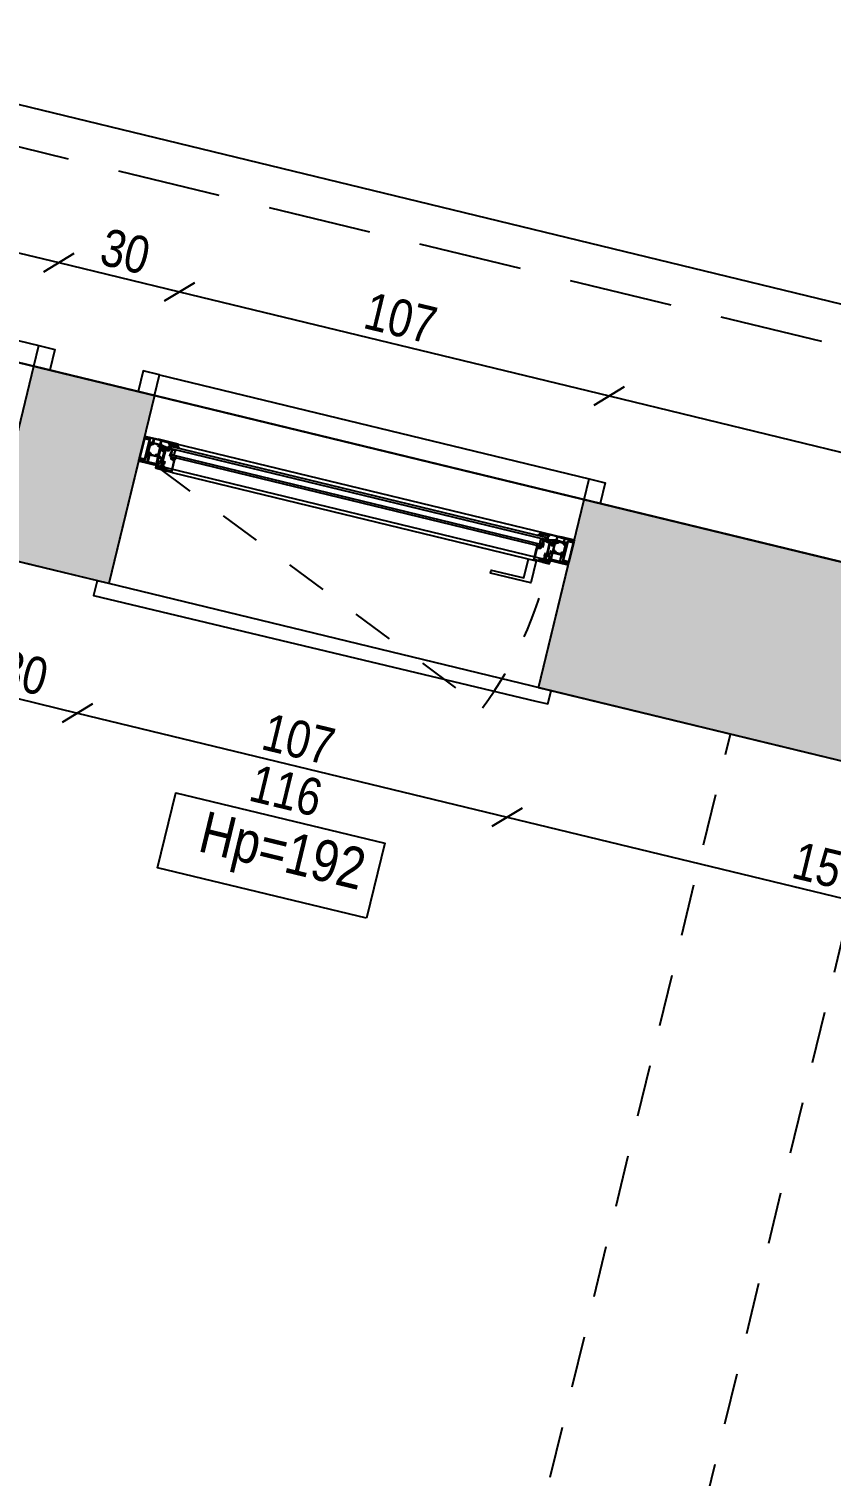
# Model space of a CAD drawing. Header units: metres. Extents: x 493 to 630, y -132 to -15.
# Drawn here: x 542.395 to 544.335, y -25.149 to -21.647 of the extents above; entities that cross this region are included whole.
import ezdxf

# ---------------------------------------------------------------- set-up
doc = ezdxf.new("R2010")
doc.units = ezdxf.units.M
doc.header["$MEASUREMENT"] = 0
doc.header["$PDMODE"] = 3
doc.linetypes.add('HIDDEN', pattern=[0.375, 0.25, -0.125])
doc.linetypes.add('HIDDEN2', pattern=[0.1875, 0.125, -0.0625])
for name, color, linetype in [('a_caramida', 2, 'Continuous'), ('a_cote_50', 9, 'Continuous'), ('a_gipscarton', 41, 'Continuous'), ('a_grinzi', 253, 'HIDDEN'), ('a_pereti_hasuri', 253, 'Continuous'), ('a_punctat', 40, 'HIDDEN2'), ('a_scari_punctat', 40, 'HIDDEN2'), ('a_sticla', 4, 'Continuous'), ('a_tamplarie_ferestre', 6, 'Continuous'), ('a_text', 7, 'Continuous'), ('a_vederi', 74, 'Continuous'), ('a_vederi subtiri', 124, 'Continuous')]:
    doc.layers.add(name, color=color, linetype=linetype)
doc.layers.add('a_suprafete', color=7, linetype='Continuous', plot=False)
doc.styles.get("Standard").update_dxf_attribs({"font": 'ARIALN.TTF'})
doc.dimstyles.new('50 cote', dxfattribs={"dimtxt": 0.09, "dimasz": 0.06, "dimexe": 0, "dimexo": 0, "dimgap": 0.018, "dimtad": 1, "dimdec": 1, "dimlfac": 100, "dimrnd": 0.5, "dimdsep": 46, "dimtxsty": 'Standard', "dimblk": 'OBLIQUE', "dimcen": 0.00045, "dimclrd": 256, "dimclrt": 4, "dimadec": 1, "dimazin": 0, "dimtfac": 1, "dimtdec": 1, "dimtix": 1, "dimtofl": 0, "dimtmove": 0, "dimatfit": 3, "dimldrblk": 'OBLIQUE', "dimfxl": 0, "dimtolj": 1, "dimtzin": 0, "dimarcsym": 0})

# ---------------------------------------------------------------- blocks, each defined once
blk = doc.blocks.new('_Oblique')
at = {"color": 0, "linetype": 'ByBlock', "lineweight": -2}
blk.add_line((-0.5, -0.5), (0.5, 0.5), dxfattribs=at)
blk = doc.blocks.new('*D928')
at = {"layer": 'a_cote_50', "lineweight": -2, "ltscale": 0.3}
blk.add_line((542.2205, -23.2319), (542.512, -23.3026), dxfattribs=at)
at = {"layer": 'Defpoints', "color": 0, "ltscale": 0.3}
for p in [(542.2963, -22.9189), (542.5879, -22.9896), (542.512, -23.3026)]:
    blk.add_point(p, dxfattribs=at)
at = {"layer": 'a_cote_50', "lineweight": -2, "ltscale": 0.3, "xscale": 0.06, "yscale": 0.06, "zscale": 0.06}
for p, rotation in [((542.2205, -23.2319), 166.3772147156009), ((542.512, -23.3026), 346.377214715601)]:
    blk.add_blockref('_Oblique', p, dxfattribs=dict(at, rotation=rotation))
at = {"layer": 'a_cote_50', "color": 4, "ltscale": 0.3, "insert": (542.3813, -23.2051), "char_height": 0.09, "attachment_point": 5, "rotation": 346.3772}
blk.add_mtext('\\A1;30', dxfattribs=at)
blk = doc.blocks.new('*D929')
at = {"layer": 'a_cote_50', "lineweight": -2, "ltscale": 0.3}
blk.add_line((542.512, -23.3026), (543.5519, -23.5546), dxfattribs=at)
at = {"layer": 'Defpoints', "color": 0, "ltscale": 0.3}
for p in [(542.5879, -22.9896), (543.6278, -23.2416), (543.5519, -23.5546)]:
    blk.add_point(p, dxfattribs=at)
at = {"layer": 'a_cote_50', "lineweight": -2, "ltscale": 0.3, "xscale": 0.06, "yscale": 0.06, "zscale": 0.06}
for p, rotation in [((542.512, -23.3026), 166.3772147156009), ((543.5519, -23.5546), 346.377214715601)]:
    blk.add_blockref('_Oblique', p, dxfattribs=dict(at, rotation=rotation))
at = {"layer": 'a_cote_50', "color": 4, "ltscale": 0.3, "char_height": 0.09, "attachment_point": 5, "rotation": 346.3772}
for s, insert in [('\\A1;107', (543.0471, -23.3664)), ('\\A1;116', (543.0169, -23.4907))]:
    blk.add_mtext(s, dxfattribs=dict(at, insert=insert))
blk = doc.blocks.new('*D930')
at = {"layer": 'a_cote_50', "lineweight": -2, "ltscale": 0.3}
blk.add_line((543.5519, -23.5546), (545.0778, -23.9244), dxfattribs=at)
at = {"layer": 'Defpoints', "color": 0, "ltscale": 0.3}
for p in [(543.6278, -23.2416), (545.1536, -23.6113), (545.0778, -23.9244)]:
    blk.add_point(p, dxfattribs=at)
at = {"layer": 'a_cote_50', "lineweight": -2, "ltscale": 0.3, "xscale": 0.06, "yscale": 0.06, "zscale": 0.06}
for p, rotation in [((543.5519, -23.5546), 166.3772147156009), ((545.0778, -23.9244), 346.377214715601)]:
    blk.add_blockref('_Oblique', p, dxfattribs=dict(at, rotation=rotation))
at = {"layer": 'a_cote_50', "color": 4, "ltscale": 0.3, "insert": (544.3299, -23.6773), "char_height": 0.09, "attachment_point": 5, "rotation": 346.3772}
blk.add_mtext('\\A1;157', dxfattribs=at)
blk = doc.blocks.new('nod mobil')
at = {"layer": 'a_tamplarie_ferestre'}
for p, q in [((-0.0193, 0.0683), (-0.0693, 0.0683)), ((-0.0458, 0.0495), (-0.0409, 0.0495)), ((-0.0458, 0.0475), (-0.0409, 0.0475)), ((-0.0513, 0.0175), (-0.0473, 0.0175))]:
    blk.add_line(p, q, dxfattribs=at)
at = {"layer": 'a_tamplarie_ferestre', "extrusion": (9.86076e-32, 1.5e-15, -1)}
for points in [[(0.103, 0.0683), (0.103, 0.0668)], [(0.103, 0.0683), (0.0693, 0.0683)], [(0.1025, 0.0663), (0.1015, 0.0663)], [(0.101, 0.0658), (0.101, 0.0648)], [(0.1005, 0.0643), (0.0995, 0.0643)], [(0.099, 0.0648), (0.099, 0.0655)], [(0.0983, 0.066), (0.0937, 0.0643)], [(0.0933, 0.0655), (0.0963, 0.0666)], [(0.093, 0.0648), (0.093, 0.0651)]]:
    blk.add_lwpolyline(points, dxfattribs=at)
at = {"layer": 'a_tamplarie_ferestre'}
for points in [[(-0.0876, 0.013), (-0.0876, 0.0637), (-0.103, 0.0637), (-0.103, 0.013)], [(-0.0891, 0.0145), (-0.0891, 0.062), (-0.1015, 0.062), (-0.1015, 0.0145)]]:
    blk.add_lwpolyline(points, close=True, dxfattribs=at)
at = {"layer": 'a_tamplarie_ferestre', "extrusion": (2e-16, -2.00063e-16, -1)}
for points in [[(0.081, 0.0665), (0.0963, 0.0666)], [(0.0868, 0.0558), (0.0868, 0.0573)], [(0.0868, 0.0529), (0.0868, 0.0548)], [(0.0868, 0.0521), (0.0868, 0.032)], [(0.0866, 0.0551), (0.0866, 0.0556)], [(0.0855, 0.0526), (0.0865, 0.0526)], [(0.0863, 0.0578), (0.0805, 0.0578)], [(0.0855, 0.0526), (0.0863, 0.0526)], [(0.0852, 0.0557), (0.0852, 0.0529)], [(0.0852, 0.0553), (0.0852, 0.0529)], [(0.0808, 0.0558), (0.0851, 0.0558)], [(0.0812, 0.0558), (0.0847, 0.0558)], [(0.0846, 0.0354), (0.0846, 0.0487)], [(0.0841, 0.0496), (0.0832, 0.0501)], [(0.0826, 0.0507), (0.0805, 0.0543)], [(0.0817, 0.0522), (0.0803, 0.0546), (0.0803, 0.0553)], [(0.08, 0.0583), (0.08, 0.0655)], [(0.0786, 0.0662), (0.0786, 0.058)], [(0.0619, 0.0667), (0.0781, 0.0667)], [(0.0781, 0.0575), (0.0619, 0.0575)], [(0.068, 0.0558), (0.0768, 0.0558)], [(0.0645, 0.0553), (0.0645, 0.0546), (0.0631, 0.0522)], [(0.0622, 0.0507), (0.0643, 0.0543)], [(0.0597, 0.0558), (0.064, 0.0558)], [(0.0636, 0.0558), (0.0601, 0.0558)], [(0.0607, 0.0496), (0.0616, 0.0501)], [(0.0614, 0.058), (0.0614, 0.0662)], [(0.0602, 0.0354), (0.0602, 0.0487)], [(0.06, 0.0654), (0.06, 0.0582)], [(0.0596, 0.0529), (0.0596, 0.0557)], [(0.0596, 0.0553), (0.0596, 0.0529)], [(0.0595, 0.0577), (0.0585, 0.0577)], [(0.0583, 0.0526), (0.0593, 0.0526)], [(0.0593, 0.0526), (0.0585, 0.0526)], [(0.0582, 0.0556), (0.0582, 0.0551)], [(0.058, 0.0572), (0.058, 0.0558)], [(0.058, 0.0548), (0.058, 0.0529)], [(0.058, 0.0521), (0.058, 0.0511), (0.0537, 0.0511)], [(0.058, 0.0486), (0.058, 0.0456)], [(0.0537, 0.0431), (0.058, 0.0431), (0.058, 0.032)], [(0.0539, 0.0488), (0.0547, 0.0486), (0.0547, 0.0496), (0.057, 0.0496)], [(0.057, 0.0446), (0.0547, 0.0446), (0.0547, 0.0456), (0.0539, 0.0454)], [(0.0532, 0.0506), (0.0532, 0.0498)], [(0.0532, 0.0445), (0.0532, 0.0436)], [(0.103, 0.0083), (0.103, 0.0117), (0.1019, 0.0128), (0.1013, 0.0128), (0.1013, 0.011)], [(0.0547, 0.0113), (0.0547, 0.0128), (0.0541, 0.0128), (0.053, 0.0117), (0.053, 0.0083), (0.103, 0.0083)], [(0.1003, 0.01), (0.083, 0.01)], [(0.0868, 0.0293), (0.0868, 0.0312)], [(0.0868, 0.0238), (0.0868, 0.0283)], [(0.0866, 0.0286), (0.0866, 0.0291)], [(0.0865, 0.0315), (0.0855, 0.0315)], [(0.0863, 0.0315), (0.0855, 0.0315)], [(0.0853, 0.0253), (0.0853, 0.0228), (0.0858, 0.0228)], [(0.0852, 0.0312), (0.0852, 0.0284)], [(0.0852, 0.0312), (0.0852, 0.0288)], [(0.0851, 0.0283), (0.0808, 0.0283)], [(0.0847, 0.0283), (0.0812, 0.0283)], [(0.083, 0.0263), (0.0843, 0.0263)], [(0.0832, 0.0341), (0.0841, 0.0346)], [(0.0805, 0.0299), (0.0826, 0.0335)], [(0.082, 0.0183), (0.082, 0.0253)], [(0.082, 0.011), (0.082, 0.0173)], [(0.0803, 0.0288), (0.0803, 0.0295), (0.0817, 0.0319)], [(0.0805, 0.0261), (0.0805, 0.0104)], [(0.06, 0.0266), (0.08, 0.0266)], [(0.08, 0.0099), (0.06, 0.0099)], [(0.0768, 0.0283), (0.068, 0.0283)], [(0.0631, 0.0319), (0.0645, 0.0295), (0.0645, 0.0288)], [(0.0643, 0.0299), (0.0622, 0.0335)], [(0.064, 0.0283), (0.0597, 0.0283)], [(0.0601, 0.0283), (0.0636, 0.0283)], [(0.0633, 0.0321), (0.0632, 0.0321)], [(0.0616, 0.0341), (0.0607, 0.0346)], [(0.0596, 0.0284), (0.0596, 0.0312)], [(0.0596, 0.0312), (0.0596, 0.0288)], [(0.0595, 0.0104), (0.0595, 0.0261)], [(0.0593, 0.0315), (0.0583, 0.0315)], [(0.0585, 0.0315), (0.0593, 0.0315)], [(0.0582, 0.0291), (0.0582, 0.0286)], [(0.0582, 0.0037), (0.0576, 0.007)], [(0.058, 0.0312), (0.058, 0.0293)], [(0.058, 0.0253), (0.058, 0.0183)], [(0.058, 0.0173), (0.058, 0.0113)], [(0.0577, 0.028), (0.0547, 0.028), (0.0547, 0.0288), (0.0537, 0.0288)], [(0.0558, 0.0031), (0.0577, 0.0031)], [(0.0571, 0.0056), (0.0573, 0.0044)], [(0.0571, 0.0042), (0.0557, 0.0042)], [(0.0557, 0.0263), (0.057, 0.0263)], [(0.057, 0.0103), (0.0557, 0.0103)], [(0.0529, 0.0042), (0.057, 0.0057)], [(0.0568, 0.0065), (0.0517, 0.0048)], [(0.0558, 0.0004), (0.0567, 0.0012)], [(0.0566, 0.0015), (0.0558, 0.0017)], [(0.0557, 0.0019), (0.0557, 0.003)], [(0.0552, 0.0037), (0.0552, 0.0032)], [(0.0552, 0.002), (0.0552, 0.0012)], [(0.0527, 0.0002), (0.0552, 0.0002)], [(0.0551, 0.0031), (0.0529, 0.0031)], [(0.055, 0.001), (0.053, 0.001)], [(0.0532, 0.0024), (0.0548, 0.0024)], [(0.0542, 0.0228), (0.0547, 0.0228), (0.0547, 0.0253)], [(0.0532, 0.0283), (0.0532, 0.0238)], [(0.0528, 0.0032), (0.0528, 0.004)], [(0.0528, 0.0012), (0.0528, 0.002)], [(0.0523, 0.003), (0.0523, 0.0019)], [(0.0513, 0.0031), (0.0521, 0.0031)], [(0.0521, 0.0017), (0.0513, 0.0016)], [(0.0513, 0.0012), (0.052, 0.0005)], [(0.051, 0.0038), (0.051, 0.0034)]]:
    blk.add_lwpolyline(points, dxfattribs=at)
at = {"layer": 'a_tamplarie_ferestre', "extrusion": (2e-16, -4.00063e-16, -1)}
for points in [[(0.0588, 0.0667), (0.0495, 0.0667)], [(0.0575, 0.0551), (0.0575, 0.0566)], [(0.0572, 0.0478), (0.0556, 0.0492)], [(0.0556, 0.0449), (0.0572, 0.0463)], [(0.0537, 0.0537), (0.0571, 0.0546)], [(0.0568, 0.0571), (0.043, 0.054)], [(0.0558, 0.0479), (0.0564, 0.0473)], [(0.0564, 0.0468), (0.0558, 0.0462)], [(0.0533, 0.0478), (0.0554, 0.048)], [(0.0554, 0.046), (0.0533, 0.0462)], [(0.0551, 0.0491), (0.0549, 0.0484), (0.053, 0.0484)], [(0.053, 0.0456), (0.0549, 0.0456), (0.0551, 0.045)], [(0.0525, 0.0491), (0.053, 0.0504), (0.053, 0.0527)], [(0.053, 0.043), (0.053, 0.0444), (0.0526, 0.0448)], [(0.0521, 0.043), (0.053, 0.043)], [(0.0502, 0.0463), (0.0506, 0.0443)], [(0.0495, 0.0507), (0.0499, 0.0479)], [(0.0495, 0.0667), (0.0408, 0.0667), (0.0279, 0.0667)], [(0.0484, 0.0507), (0.0449, 0.0516), (0.0432, 0.052)], [(0.0458, 0.0495), (0.0483, 0.0495)], [(0.0483, 0.0475), (0.048, 0.0475)], [(0.048, 0.0247), (0.048, 0.0475)], [(0.043, 0.0504), (0.0462, 0.0496)], [(0.0458, 0.0495), (0.0458, 0.0213)], [(0.0419, 0.053), (0.0419, 0.0519)], [(0.0412, 0.0637), (0.0412, 0.0633)], [(0.0412, 0.0559), (0.0412, 0.0552)], [(0.0338, 0.0642), (0.0407, 0.0642)], [(0.0407, 0.0628), (0.0399, 0.0628)], [(0.0399, 0.0564), (0.0407, 0.0564)], [(0.0407, 0.0547), (0.0404, 0.0547)], [(0.0404, 0.0537), (0.0404, 0.0518)], [(0.0404, 0.051), (0.0404, 0.05)], [(0.0402, 0.0544), (0.0402, 0.054)], [(0.0401, 0.0515), (0.0391, 0.0515)], [(0.0394, 0.0623), (0.0394, 0.0569)], [(0.0388, 0.0518), (0.0388, 0.0546)], [(0.0387, 0.0547), (0.0344, 0.0547)], [(0.0382, 0.0547), (0.0382, 0.0623)], [(0.0377, 0.0628), (0.0334, 0.0628)], [(0.0376, 0.0485), (0.0366, 0.049)], [(0.0363, 0.0494), (0.0341, 0.0532)], [(0.0339, 0.0542), (0.0339, 0.0535), (0.0352, 0.0511)], [(0.0333, 0.0667), (0.0333, 0.0647)], [(0.0319, 0.0643), (0.0319, 0.0667)], [(0.0289, 0.064), (0.0289, 0.0638)], [(0.0279, 0.0645), (0.0284, 0.0645)], [(0.0284, 0.0633), (0.0256, 0.0633)], [(0.0274, 0.0662), (0.0274, 0.065)], [(0.0251, 0.0638), (0.0251, 0.0643), (0.0261, 0.0643), (0.0261, 0.066)], [(0.0251, 0.067), (0.0211, 0.067)], [(0.0201, 0.066), (0.0201, 0.0643), (0.0211, 0.0643), (0.0211, 0.0638)], [(0.0206, 0.0633), (0.0193, 0.0633)], [(0.0188, 0.0638), (0.0188, 0.0678)], [(0.0473, 0.0158), (0.058, 0.0158)], [(0.058, -0.0002), (0.058, 0.0028), (0.056, 0.0028)], [(0.0425, 0.0011), (0.0425, 0.0031), (0.0419, 0.0031), (0.0408, 0.002), (0.0408, -0.0014), (0.0574, -0.0014)], [(0.0555, 0.0023), (0.0555, 0.0018), (0.0565, 0.0018), (0.0565, 0.0008)], [(0.051, 0.0211), (0.0523, 0.0187), (0.0523, 0.018)], [(0.0521, 0.0191), (0.05, 0.0228)], [(0.0521, 0.019), (0.05, 0.0227)], [(0.0505, 0.0008), (0.0505, 0.0018), (0.0515, 0.0018), (0.0515, 0.0023)], [(0.051, 0.0028), (0.0482, 0.0028)], [(0.0495, 0.0232), (0.0486, 0.0238)], [(0.0494, 0.0234), (0.0485, 0.0239)], [(0.049, 0.0013), (0.049, 0.0008)], [(0.0482, 0.0018), (0.0485, 0.0018)], [(0.0473, 0.0207), (0.0473, 0.0207)], [(0.0473, 0.0008), (0.0473, 0.0205)], [(0.0471, 0.0208), (0.0461, 0.0208)], [(0.0463, 0.0208), (0.0471, 0.0208)], [(0.0458, 0.0205), (0.0458, 0.0186)], [(0.0458, 0.0156), (0.0458, 0.0086)], [(0.0458, 0.0076), (0.0458, 0.0011)], [(0.0453, 0.0181), (0.043, 0.0181)], [(0.0435, 0.0166), (0.0448, 0.0166)], [(0.0448, 0.0001), (0.0435, 0.0001)], [(0.0425, 0.0186), (0.0425, 0.0196)], [(0.042, 0.0131), (0.0425, 0.0131), (0.0425, 0.0156)], [(0.042, 0.0201), (0.0415, 0.0201)], [(0.041, 0.0196), (0.041, 0.0141)], [(0.0555, -0.0002), (0.0515, -0.0002)]]:
    blk.add_lwpolyline(points, dxfattribs=at)
at = {"layer": 'a_tamplarie_ferestre', "extrusion": (2e-16, -3.00063e-16, -1)}
for points in [[(0.0273, 0.0597), (0.0279, 0.0607), (0.0279, 0.0627)], [(0.0276, 0.063), (0.0255, 0.063)], [(0.0263, 0.0604), (0.0266, 0.0598)], [(0.0253, 0.0598), (0.0256, 0.0604)], [(0.0252, 0.0651), (0.0241, 0.0662)], [(0.0243, 0.0604), (0.0246, 0.0598)], [(0.0245, 0.063), (0.0245, 0.0643)], [(0.0238, 0.0663), (0.0221, 0.0663)], [(0.0237, 0.0646), (0.0237, 0.0627)], [(0.0233, 0.0598), (0.0236, 0.0604)], [(0.0226, 0.0651), (0.0232, 0.0651)], [(0.0232, 0.0622), (0.0226, 0.0622)], [(0.0223, 0.0604), (0.0226, 0.0598)], [(0.0221, 0.0627), (0.0221, 0.0646)], [(0.0218, 0.0662), (0.0207, 0.0651)], [(0.0213, 0.0598), (0.0216, 0.0604)], [(0.0213, 0.0643), (0.0213, 0.063)], [(0.0205, 0.0606), (0.0205, 0.0599)], [(0.0203, 0.063), (0.0184, 0.063), (0.0184, 0.0639)], [(0.0191, 0.0603), (0.0197, 0.0609)], [(0.018, 0.0635), (0.018, 0.0625)], [(0.0149, 0.0595), (0.0173, 0.0595)], [(0.016, 0.0605), (0.0149, 0.0604)]]:
    blk.add_lwpolyline(points, dxfattribs=at)
at = {"layer": 'a_tamplarie_ferestre'}
for points in [[(-0.0193, 0.0356), (-0.0173, 0.0356)], [(-0.0173, 0.0351), (-0.0172, 0.0356)], [(-0.0172, 0.0356), (-0.0173, 0.0351)], [(-0.0271, 0.0338), (-0.025, 0.0322)], [(-0.025, 0.0322), (-0.0271, 0.0338)], [(-0.0244, 0.032), (-0.0203, 0.032)], [(-0.0203, 0.032), (-0.0244, 0.032)], [(-0.0235, 0.0295), (-0.0238, 0.0295)], [(-0.0229, 0.0307), (-0.0232, 0.0297)], [(-0.0204, 0.0309), (-0.0226, 0.0309)], [(-0.0202, 0.0297), (-0.0201, 0.0306)], [(-0.0186, 0.0291), (-0.02, 0.0294)], [(-0.0178, 0.0312), (-0.0182, 0.0293)]]:
    blk.add_lwpolyline(points, dxfattribs=at)
at = {"layer": 'a_tamplarie_ferestre', "extrusion": (4e-16, -6.00063e-16, -1)}
for points in [[(0.0445, 0.012), (0.0445, 0.0087)], [(0.0443, 0.0087), (0.044, 0.0091)], [(0.0441, 0.0139), (0.0441, 0.0127)], [(0.0437, 0.0091), (0.0407, 0.0061)], [(0.0436, 0.0117), (0.0436, 0.0139)], [(0.0374, 0.0046), (0.043, 0.0103)], [(0.0427, 0.0047), (0.0427, 0.0037)], [(0.0426, 0.0036), (0.0397, 0.0039)], [(0.041, 0.0053), (0.0422, 0.0052)], [(0.0387, 0.0026), (0.0394, 0)], [(0.0375, 0.0013), (0.037, 0.0032)], [(0.0335, 0.0006), (0.037, 0.0006)], [(0.0332, 0.0042), (0.0336, 0.0035), (0.033, 0.0035), (0.033, 0.0011)], [(0.0317, 0.0011), (0.0317, 0.0039)], [(0.0216, 0.0002), (0.0312, 0.0006)], [(0.0285, 0.0301), (0.0285, 0.0298)], [(0.0282, 0.0293), (0.0222, 0.0272)], [(0.0232, 0.0289), (0.0278, 0.0306)], [(0.0225, 0.0301), (0.0225, 0.0294)], [(0.021, 0.0306), (0.022, 0.0306)], [(0.022, 0.0271), (0.0205, 0.0271)], [(0.0205, 0.0291), (0.0205, 0.0301)], [(0.019, 0.0286), (0.02, 0.0286)], [(0.02, 0.0266), (0.02, 0.0017)], [(0.0185, -0.0009), (0.0185, 0.0281)], [(0.0399, -0.0004), (0.04, -0.0004), (0.04, -0.0014), (0.019, -0.0014)]]:
    blk.add_lwpolyline(points, dxfattribs=at)
at = {"layer": 'a_tamplarie_ferestre'}
for centre, radius, start, end in [((-0.1025, 0.0668), 0.0005, 180.0009, 269.9988), ((-0.1005, 0.0648), 0.0005, 180.0005, 269.9993), ((-0.0995, 0.0648), 0.0005, 270.0009, 359.9991), ((-0.0935, 0.0648), 0.0005, 249.9886, 0), ((-0.0935, 0.0651), 0.0005, 0, 69.9897), ((-0.0869, 0.0556), 0.000279, 358.8354, 73.5801), ((-0.0869, 0.0551), 0.000279, 286.4246, 1.1629), ((-0.0863, 0.0521), 0.0005, 89.9997, 180.0003), ((-0.0851, 0.0557), 0.00012, 90, 180), ((-0.0847, 0.0553), 0.0005, 89.9997, 180.0003), ((-0.0839, 0.0514), 0.0015, 297.9943, 330), ((-0.0813, 0.0548), 0.001, 327.273, 81.8184), ((-0.081, 0.0655), 0.001, 0.0011, 89.9989), ((-0.0808, 0.0553), 0.0005, 0, 90), ((-0.0805, 0.0583), 0.0005, 269.9996, 0.0004), ((-0.0781, 0.0662), 0.0005, 90, 180), ((-0.0781, 0.058), 0.0005, 180, 270), ((-0.0768, 0.0553), 0.0005, 90, 162.253), ((-0.068, 0.0553), 0.0005, 17.747, 90), ((-0.064, 0.0553), 0.0005, 90, 180), ((-0.0619, 0.0662), 0.0005, 0, 90), ((-0.0619, 0.058), 0.0005, 270, 0), ((-0.0612, 0.0487), 0.001, 0.0025, 60.6961), ((-0.0612, 0.0354), 0.001, 299.3088, 0.0025), ((-0.0584, 0.0652), 0.00159, 103.7918, 171.7779), ((-0.0595, 0.0582), 0.0005, 180, 270), ((-0.0597, 0.0557), 0.00012, 0, 90), ((-0.0593, 0.0529), 0.0003, 180.0025, 270.0025), ((-0.0579, 0.0556), 0.000279, 106.4199, 181.1646), ((-0.0579, 0.0551), 0.000279, 178.8371, 253.5754), ((-0.057, 0.0486), 0.001, 89.9981, 180.0015), ((-0.057, 0.0456), 0.001, 180.0067, 269.9937), ((-0.0562, 0.047), 0.000348, 134.7272, 225.2728), ((-0.0555, 0.0475), 0.0005, 84.8936, 135.0494), ((-0.0555, 0.0465), 0.0005, 224.9506, 275.1059), ((-0.054, 0.0527), 0.001, 0.0008, 74.9983), ((-0.0533, 0.047), 0.0008, 270, 90), ((-0.053, 0.0489), 0.0005, 269.9991, 22.5011), ((-0.053, 0.0451), 0.0005, 314.9997, 90.0007), ((-0.0495, 0.047), 0.000971, 114.0059, 225.9941), ((-0.0485, 0.0505), 0.001, 75.0011, 169.9977), ((-0.0483, 0.0485), 0.001, 90, 270), ((-0.0432, 0.0524), 0.000372, 278.7538, 96.3352), ((-0.0407, 0.0637), 0.0005, 90, 180), ((-0.0407, 0.0633), 0.0005, 180, 270), ((-0.0407, 0.0559), 0.0005, 90.0131, 179.9869), ((-0.0407, 0.0552), 0.0005, 180, 270), ((-0.0405, 0.052), 0.00452, 264.999, 309.1968), ((-0.0401, 0.0518), 0.0003, 180, 270), ((-0.0399, 0.051), 0.0005, 90, 180.0027), ((-0.0391, 0.0518), 0.0003, 270, 0), ((-0.0371, 0.0499), 0.001, 298.2866, 330.0001), ((-0.0349, 0.0537), 0.001, 330.0001, 90), ((-0.0334, 0.0643), 0.0015, 270, 360), ((-0.0284, 0.064), 0.0005, 90, 180), ((-0.0284, 0.0638), 0.0005, 180, 270), ((-0.0259, 0.0603), 0.0004, 20.9654, 159.0346), ((-0.0256, 0.0638), 0.0005, 270, 0), ((-0.025, 0.063), 0.0005, 180.0566, 359.9434), ((-0.0248, 0.0643), 0.0003, 0, 99.738), ((-0.0239, 0.0603), 0.0004, 20.9654, 159.0346), ((-0.0232, 0.0646), 0.0005, 90.0196, 179.9804), ((-0.0232, 0.0627), 0.0005, 179.9997, 270.0003), ((-0.0226, 0.0646), 0.0005, 0.0205, 89.9795), ((-0.0226, 0.0627), 0.0005, 270.0163, 359.9837), ((-0.0219, 0.0603), 0.0004, 20.9654, 159.0346), ((-0.021, 0.0643), 0.0003, 80.2604, 180), ((-0.0208, 0.063), 0.0005, 180.0566, 359.9434), ((-0.0206, 0.0638), 0.0005, 180, 270), ((-0.02, 0.0606), 0.0005, 42.0379, 179.9422), ((-0.0193, 0.0678), 0.0005, 0, 90), ((-0.0193, 0.0638), 0.0005, 270, 0), ((-0.0157, 0.0627), 0.00225, 184.5989, 263.2783), ((-0.0183, 0.0351), 0.001, 297.7203, 357.275), ((-0.1003, 0.011), 0.001, 180.0032, 269.9967), ((-0.0863, 0.032), 0.0005, 179.9997, 270.0003), ((-0.0869, 0.0291), 0.000279, 358.8371, 73.5754), ((-0.0869, 0.0286), 0.000279, 286.4199, 1.1646), ((-0.0843, 0.0253), 0.001, 90.0012, 179.9989), ((-0.0847, 0.0288), 0.000505, 180.567, 270.5676), ((-0.0851, 0.0284), 0.00012, 180, 270.0001), ((-0.0839, 0.0328), 0.0015, 30, 62.0057), ((-0.083, 0.0253), 0.001, 359.9982, 90.0018), ((-0.083, 0.011), 0.001, 270.0003, 359.9997), ((-0.0825, 0.0178), 0.000725, 316.3959, 43.6041), ((-0.0813, 0.0293), 0.001, 278.1816, 32.727), ((-0.0808, 0.0288), 0.0005, 269.9985, 0.0006), ((-0.08, 0.0261), 0.0005, 90.0003, 179.9997), ((-0.08, 0.0104), 0.0005, 180.0003, 269.9997), ((-0.0768, 0.0288), 0.0005, 196.9544, 270), ((-0.068, 0.0288), 0.0005, 270, 342.7104), ((-0.064, 0.0288), 0.0005, 179.9994, 270.0015), ((-0.06, 0.0261), 0.0005, 0.0003, 89.9997), ((-0.06, 0.0104), 0.0005, 270.0003, 359.9997), ((-0.0597, 0.0284), 0.00012, 269.9999, 0), ((-0.0593, 0.0312), 0.0003, 90.0025, 180.0025), ((-0.0579, 0.0291), 0.000279, 106.4246, 181.1629), ((-0.0579, 0.0286), 0.000279, 178.8354, 253.5801), ((-0.0575, 0.0178), 0.000725, 136.3884, 223.6116), ((-0.0577, 0.0283), 0.0003, 180.0256, 269.9709), ((-0.057, 0.0253), 0.001, 90.0034, 179.9966), ((-0.057, 0.0113), 0.001, 180.0027, 269.9969), ((-0.0571, 0.0044), 0.0002, 178.1351, 270.001), ((-0.057, 0.0056), 0.0001, 69.6878, 169.6777), ((-0.0562, 0.0066), 0.000686, 53.8588, 179.5157), ((-0.0567, 0.0066), 0.00015, 172.504, 250.9838), ((-0.0555, 0.0008), 0.001, 179.9939, 270.0061), ((-0.0558, 0.003), 0.00015, 359.9961, 90.0039), ((-0.0559, 0.0019), 0.0002, 285.0029, 359.9972), ((-0.0557, 0.0253), 0.001, 0.005, 89.995), ((-0.0557, 0.0113), 0.001, 270.005, 359.9946), ((-0.0551, 0.0032), 0.0001, 179.9919, 270.0087), ((-0.0548, 0.002), 0.0004, 89.9996, 180.001), ((-0.055, 0.0012), 0.0002, 179.9998, 270.0002), ((-0.0532, 0.002), 0.0004, 0.0013, 89.998), ((-0.053, 0.0012), 0.0002, 269.9987, 0.0005), ((-0.053, 0.004), 0.0002, 0.0024, 74.3114), ((-0.0529, 0.0032), 0.0001, 270.0015, 359.9985), ((-0.0521, 0.003), 0.00015, 89.9951, 180.0049), ((-0.0521, 0.0019), 0.0002, 180.0026, 254.9977), ((-0.0515, 0.0008), 0.001, 269.993, 0.0053), ((-0.0485, 0.0013), 0.0005, 90.0143, 179.9857), ((-0.0485, 0.0008), 0.0005, 179.9847, 270.0118), ((-0.049, 0.0247), 0.001, 299.3064, 0), ((-0.0453, 0.0081), 0.000725, 136.3959, 223.6041), ((-0.0453, 0.0186), 0.0005, 180.0108, 269.9892), ((-0.0448, 0.0156), 0.001, 90.011, 179.9907), ((-0.0448, 0.0011), 0.001, 179.9946, 270.0071), ((-0.0442, 0.012), 0.000319, 120.7538, 181.0363), ((-0.0444, 0.0087), 0.0001, 180, 317.856), ((-0.0438, 0.0139), 0.00025, 356.4446, 183.5554), ((-0.0435, 0.0156), 0.001, 0.0097, 89.9903), ((-0.0435, 0.0011), 0.001, 269.991, 0.009), ((-0.043, 0.0186), 0.0005, 270.004, 359.9956), ((-0.0422, 0.0047), 0.0005, 94.9998, 179.9998), ((-0.0426, 0.0037), 0.0001, 180, 275.0534), ((-0.0384, 0.0036), 0.0015, 345.0002, 45.0008), ((-0.0325, 0.0038), 0.000809, 8.8194, 154.9031), ((-0.0307, 0.0289), 0.0061, 53.6968, 86.6025), ((-0.0372, 0.0196), 0.0163, 43.5511, 63.2606), ((-0.028, 0.0301), 0.0005, 69.9886, 180), ((-0.028, 0.0298), 0.0005, 180, 249.9897), ((-0.0244, 0.033), 0.001, 232.9845, 270), ((-0.0237, 0.0332), 0.000476, 218.5685, 342.0839), ((-0.0226, 0.0306), 0.0003, 90, 160.0002), ((-0.022, 0.0301), 0.0005, 90.0009, 179.9991), ((-0.022, 0.0276), 0.0005, 249.9897, 270), ((-0.021, 0.0301), 0.0005, 0.0005, 89.9993), ((-0.0204, 0.0306), 0.0003, 352.7923, 90), ((-0.0203, 0.033), 0.001, 270, 338.6035), ((-0.0159, 0.0307), 0.004, 117.7203, 150.6713), ((-0.019, 0.0281), 0.0005, 0.0009, 89.9988), ((-0.0128, 0.0301), 0.00508, 136.4413, 167.1481), ((-0.0399, 0.0001), 0.000477, 267.8307, 347.1724), ((-0.019, -0.0009), 0.0005, 270.0003, 359.9998)]:
    blk.add_arc(centre, radius, start, end, dxfattribs=at)
at = {"layer": 'a_tamplarie_ferestre', "extrusion": (9.86076e-32, 1.5e-15, -1)}
for centre, start, end in [((0.1015, 0.0658), 89.9998, 180.0002), ((0.0985, 0.0655), 0.0428, 109.9384)]:
    blk.add_arc(centre, 0.0005, start, end, dxfattribs=at)
at = {"layer": 'a_tamplarie_ferestre', "extrusion": (2e-16, -2.00063e-16, -1)}
for centre, radius, start, end in [((0.0863, 0.0573), 0.0005, 359.9984, 90.0016), ((0.0865, 0.0529), 0.0003, 270, 0), ((0.0855, 0.0529), 0.0003, 180, 270), ((0.0855, 0.0529), 0.0003, 180, 270), ((0.0836, 0.0487), 0.001, 0, 60.0001), ((0.0836, 0.0354), 0.001, 299.9999, 360), ((0.0816, 0.0522), 0.000138, 264.3774, 30), ((0.082, 0.057), 0.005, 197.747, 264.3774), ((0.0628, 0.057), 0.005, 275.6226, 342.253), ((0.0634, 0.0548), 0.001, 327.2705, 81.8159), ((0.0632, 0.0522), 0.000138, 150, 275.6226), ((0.0609, 0.0514), 0.0015, 297.9918, 329.9975), ((0.0601, 0.0553), 0.0005, 89.9972, 179.9978), ((0.0593, 0.0529), 0.0003, 270, 0), ((0.0585, 0.0572), 0.0005, 90, 180), ((0.0585, 0.0521), 0.0005, 89.9975, 179.9975), ((0.0583, 0.0529), 0.0003, 180, 270), ((0.0542, 0.0498), 0.001, 180.0452, 254.9372), ((0.0542, 0.0445), 0.001, 105.0511, 179.9648), ((0.0537, 0.0506), 0.0005, 90.0025, 179.9966), ((0.0537, 0.0436), 0.0005, 180.0026, 269.9983), ((0.0865, 0.0312), 0.0003, 0, 90), ((0.0858, 0.0238), 0.001, 270.002, 359.998), ((0.0855, 0.0312), 0.0003, 90, 180), ((0.0855, 0.0312), 0.0003, 90, 180), ((0.0816, 0.032), 0.000137, 330.0001, 94.3397), ((0.0819, 0.0273), 0.00488, 94.3397, 163.0456), ((0.0629, 0.0272), 0.00492, 17.2896, 85.2632), ((0.0634, 0.0293), 0.001, 278.1791, 32.7245), ((0.0632, 0.032), 0.000139, 93.3868, 204.0603), ((0.0609, 0.0328), 0.0015, 29.9975, 62.0033), ((0.0601, 0.0288), 0.0005, 179.9972, 269.9978), ((0.0593, 0.0312), 0.0003, 0, 90), ((0.0585, 0.032), 0.0005, 179.9975, 269.9975), ((0.0583, 0.0312), 0.0003, 90, 180), ((0.0577, 0.0036), 0.0005, 269.9998, 9.9336), ((0.0562, 0.0066), 0.0015, 15.7069, 125.0876), ((0.0566, 0.0013), 0.0002, 310.0023, 74.9985), ((0.0556, 0.0075), 0.0004, 125.088, 305.088), ((0.0552, 0.0012), 0.001, 270, 307.8278), ((0.0557, 0.0037), 0.000498, 89.7452, 180.1926), ((0.0542, 0.0238), 0.001, 180.005, 269.995), ((0.0537, 0.0283), 0.0005, 89.9965, 180.0026), ((0.0527, 0.0012), 0.001, 226.8814, 270), ((0.052, 0.0038), 0.001, 104.959, 180.0005), ((0.0513, 0.0034), 0.0003, 180.004, 269.9968), ((0.0514, 0.0014), 0.0002, 104.9898, 225.0075)]:
    blk.add_arc(centre, radius, start, end, dxfattribs=at)
at = {"layer": 'a_tamplarie_ferestre', "extrusion": (2e-16, -4.00063e-16, -1)}
for centre, radius, start, end in [((0.057, 0.0566), 0.0005, 0.0019, 112.4977), ((0.057, 0.0551), 0.0005, 284.9999, 0), ((0.0565, 0.047), 0.001, 310.9097, 49.0903), ((0.0554, 0.049), 0.0003, 48.3541, 164.9994), ((0.0554, 0.0451), 0.0003, 195.0097, 311.6393), ((0.0521, 0.0445), 0.0015, 190.0009, 269.9989), ((0.0483, 0.0504), 0.0003, 304.8295, 67.5001), ((0.0467, 0.0526), 0.003, 260.6566, 304.8295), ((0.0481, 0.0614), 0.00989, 240.6425, 270.5846), ((0.0434, 0.0526), 0.0015, 102.5014, 162.4995), ((0.0434, 0.0518), 0.0015, 177.5003, 257.4998), ((0.0409, 0.05), 0.0005, 179.9973, 270), ((0.0404, 0.0544), 0.000279, 106.4199, 181.1646), ((0.0404, 0.054), 0.000279, 178.8371, 253.5754), ((0.0399, 0.0623), 0.0005, 90, 180), ((0.0399, 0.0569), 0.0005, 179.9714, 270.0286), ((0.0387, 0.0546), 0.00012, 0, 90), ((0.0377, 0.0623), 0.0005, 359.9737, 90.0193), ((0.0344, 0.0542), 0.0005, 90, 180), ((0.0338, 0.0647), 0.0005, 180, 270), ((0.0279, 0.0662), 0.0005, 90, 180), ((0.0279, 0.065), 0.0005, 180, 270), ((0.0251, 0.066), 0.001, 0, 90), ((0.0211, 0.066), 0.001, 90, 180), ((0.056, 0.0023), 0.0005, 90.0151, 179.9884), ((0.0513, 0.0185), 0.001, 270, 30), ((0.051, 0.0023), 0.0005, 0.0131, 89.9869), ((0.0511, 0.0212), 0.000138, 115.1578, 210), ((0.0487, 0.0221), 0.0015, 30, 60.6936), ((0.0487, 0.0219), 0.0015, 30, 60.6936), ((0.0482, 0.0023), 0.0005, 90, 270), ((0.0463, 0.0213), 0.0005, 180, 270), ((0.0461, 0.0205), 0.0003, 90, 180), ((0.042, 0.0196), 0.0005, 0.0026, 89.9974), ((0.042, 0.0141), 0.001, 179.9847, 270.0118), ((0.0415, 0.0196), 0.0005, 89.9968, 180.001), ((0.0565, -0.0002), 0.0015, 306.8437, 0.0038)]:
    blk.add_arc(centre, radius, start, end, dxfattribs=at)
at = {"layer": 'a_tamplarie_ferestre', "extrusion": (3.62955e-27, -6.27398e-20, -1)}
for centre, radius, start, end in [((0.0296, 0.0349), 0.000698, 6.4525, 90.3975), ((0.0296, 0.0286), 0.00699, 89.6674, 141.4315), ((0.0195, 0.0314), 0.00413, 24.1165, 83.6431), ((0.0193, 0.0326), 0.003, 77.9862, 90.0169), ((0.0183, 0.0351), 0.001, 182.725, 242.2797), ((0.0173, 0.0344), 0.00116, 91.7523, 94.5316), ((0.0173, 0.0344), 0.00116, 94.5316, 224.4307), ((0.0296, 0.0349), 0.000698, 286.9412, 6.4525), ((0.0307, 0.0289), 0.0061, 93.3975, 126.3032), ((0.0145, 0.0413), 0.015, 309.0082, 316.2281), ((0.0244, 0.033), 0.001, 270, 307.0155), ((0.0238, 0.0298), 0.0003, 270, 309.0082), ((0.0235, 0.0298), 0.0003, 199.9874, 270), ((0.0203, 0.033), 0.001, 201.3965, 270), ((0.0199, 0.0297), 0.0003, 280.9941, 8.118), ((0.0159, 0.0307), 0.004, 29.3287, 62.2797), ((0.0185, 0.0294), 0.0003, 192.7652, 282.3565)]:
    blk.add_arc(centre, radius, start, end, dxfattribs=at)
at = {"layer": 'a_tamplarie_ferestre', "extrusion": (2e-16, -3.00063e-16, -1)}
for centre, radius, start, end in [((0.0276, 0.0627), 0.000299, 359.7696, 90.2304), ((0.0269, 0.0599), 0.0004, 200.9654, 326.8252), ((0.0249, 0.0649), 0.0003, 260.262, 44.8887), ((0.0249, 0.0599), 0.0004, 200.9654, 339.0346), ((0.0238, 0.0658), 0.0005, 45.0001, 90), ((0.0229, 0.0599), 0.0004, 200.9654, 339.0346), ((0.0221, 0.0658), 0.0005, 90, 134.9999), ((0.0209, 0.0599), 0.0004, 180, 339.0346), ((0.0209, 0.0649), 0.0003, 135.1096, 279.7396), ((0.0173, 0.0619), 0.0024, 270, 317.3265), ((0.0184, 0.0635), 0.000399, 89.9047, 180.0953), ((0.0149, 0.0599), 0.000426, 89.1272, 269.7963)]:
    blk.add_arc(centre, radius, start, end, dxfattribs=at)
at = {"layer": 'a_tamplarie_ferestre', "extrusion": (-2e-16, -4.00063e-16, -1)}
blk.add_arc((0.0471, 0.0206), 0.000205, 330.9317, 101.6099, dxfattribs=at)
at = {"layer": 'a_tamplarie_ferestre', "extrusion": (4e-16, -6.00063e-16, -1)}
for centre, radius, start, end in [((0.0446, 0.0127), 0.0005, 180, 239.2462), ((0.0438, 0.009), 0.0002, 30.0091, 134.9898), ((0.0416, 0.0117), 0.002, 315, 0), ((0.041, 0.0058), 0.0005, 135, 265.0014), ((0.0397, 0.0029), 0.001, 84.9999, 195.0002), ((0.037, 0.0011), 0.0005, 270.0029, 14.9993), ((0.0335, 0.0011), 0.0005, 179.9997, 270.0001), ((0.0312, 0.0011), 0.0005, 272.4518, 0), ((0.023, 0.0294), 0.0005, 180.0428, 289.9384), ((0.0215, 0.0017), 0.0015, 180.0138, 272.4558), ((0.02, 0.0291), 0.0005, 269.9998, 0.0002), ((0.0205, 0.0266), 0.0005, 90.0009, 179.9991)]:
    blk.add_arc(centre, radius, start, end, dxfattribs=at)
blk = doc.blocks.new('__4FAFA3F2_FC5C_44BB_A64D_ECB77A95FE74_')
at = {"layer": 'a_vederi subtiri'}
for p, q in [((-125.5, 67), (-125.5, 71)), ((-125, 71), (-125, 67)), ((-125, 66.8), (-125, 70.7)), ((-124.7, 66.8), (-124.7, 70.7)), ((-124.4, 71.5), (-123.3, 71.5)), ((-124.4, 71.1), (-119, 71.1)), ((-123.3, 71.5), (-123, 71.2)), ((-123, 71.2), (-122.8, 71.5)), ((-122.8, 71.5), (-118.9, 71.5)), ((-118, 71.5), (-114.1, 71.5)), ((-117.9, 71.1), (-112.5, 71.1)), ((-114.1, 71.5), (-113.9, 71.2)), ((-113.9, 71.2), (-113.6, 71.5)), ((-113.6, 71.5), (-112.5, 71.5)), ((-112.2, 70.7), (-112.2, 66.8)), ((-111.9, 67), (-111.9, 71)), ((-111.9, 70.7), (-111.9, 66.8)), ((-111.5, 71), (-111.5, 67)), ((-125.5, 61.5), (-125.5, 67)), ((-125, 67), (-125, 66.8)), ((-124.8, 66.3), (-123.5, 64.7)), ((-123.5, 64.7), (-124.8, 66.3)), ((-123.2, 65), (-124.6, 66.5)), ((-113.9, 64.9), (-123, 64.9)), ((-123, 64.5), (-113.9, 64.5)), ((-113.9, 64.5), (-123, 64.5)), ((-112.3, 66.5), (-113.7, 65)), ((-113.4, 64.7), (-112.1, 66.3)), ((-112.1, 66.3), (-113.4, 64.7)), ((-111.9, 66.8), (-111.9, 67)), ((-111.5, 67), (-111.5, 61.5))]:
    blk.add_line(p, q, dxfattribs=at)
at = {"layer": 'a_vederi subtiri', "extrusion": (2e-16, 2e-16, -1)}
for centre, radius, start, end in [((125.2, 71), 0.221, 352.3719, 187.6281), ((124.3, 70.8), 0.708, 356.4406, 85.9313), ((124.3, 70.8), 0.368, 356.4406, 85.9313), ((118.5, 71.7), 0.787, 223.035, 316.965), ((118.5, 71.8), 0.512, 210.7555, 329.2445), ((112.6, 70.8), 0.708, 94.0687, 183.5594), ((112.6, 70.8), 0.368, 94.0687, 183.5594), ((111.7, 71), 0.221, 352.3719, 187.6281), ((125.2, 67), 0.221, 172.3719, 7.6281), ((125.2, 67), 0.221, 172.3719, 7.6281), ((118.5, 44.3), 18.6, 67.8527, 112.1473), ((124.2, 66.8), 0.808, 319.638, 0.5172), ((124.2, 66.8), 0.808, 319.638, 0.5172), ((124.3, 66.8), 0.42, 319.638, 0.5172), ((123, 65.1), 0.618, 270.773, 319.8915), ((123, 65.1), 0.618, 270.773, 319.8915), ((123, 65.2), 0.321, 270.773, 319.8915), ((113.9, 65.2), 0.321, 220.1085, 269.227), ((113.9, 65.1), 0.618, 220.1085, 269.227), ((113.9, 65.1), 0.618, 220.1085, 269.227), ((112.6, 66.8), 0.42, 179.4828, 220.362), ((112.7, 66.8), 0.808, 179.4828, 220.362), ((112.7, 66.8), 0.808, 179.4828, 220.362), ((111.7, 67), 0.221, 172.3719, 7.6281), ((111.7, 67), 0.221, 172.3719, 7.6281)]:
    blk.add_arc(centre, radius, start, end, dxfattribs=at)
blk = doc.blocks.new('tampalrie subsol')
at = {"layer": 'a_gipscarton'}
blk.add_line((542.6846, -22.6966), (542.6603, -22.6907), dxfattribs=at)
at = {"layer": 'a_punctat', "ltscale": 0.5}
blk.add_lwpolyline([(542.7038, -22.7061), (543.4921, -23.2901, 0.108257), (543.6519, -22.9375)], format="xyb", dxfattribs=at)
at = {"layer": 'a_sticla'}
blk.add_line((542.7357, -22.6771), (542.7348, -22.681), dxfattribs=at)
for points in [[(542.7348, -22.681), (543.6385, -22.9001), (543.6394, -22.8962), (542.7357, -22.6771)], [(542.739, -22.6635), (542.7404, -22.6576), (543.6441, -22.8768), (543.6427, -22.8826), (542.739, -22.6635)]]:
    blk.add_lwpolyline(points, dxfattribs=at)
at = {"layer": 'a_tamplarie_ferestre'}
blk.add_line((542.6845, -22.6966), (542.6603, -22.6907), dxfattribs=at)
at = {"layer": 'a_vederi', "ltscale": 30}
blk.add_line((542.6745, -22.6324), (543.7143, -22.8847), dxfattribs=at)
at = {"layer": 'a_vederi subtiri'}
blk.add_lwpolyline([(542.741, -22.7206), (543.6219, -22.9341), (543.609, -22.9876), (543.5111, -22.9639), (543.5128, -22.9567), (543.5917, -22.9759), (543.6029, -22.9295)], dxfattribs=at)
at = {"rotation": 346.3627736069712}
blk.add_blockref('nod mobil', (542.7585, -22.723), dxfattribs=at)
at = {"yscale": 0.001000000000008328, "zscale": 0.001000000000008328}
for p, xscale, rotation in [((542.6497, -22.7709), 0.001000000000008328, 256.3627712001869), ((543.6729, -23.019), -0.001000000000008328, 76.35845562895169)]:
    blk.add_blockref('__4FAFA3F2_FC5C_44BB_A64D_ECB77A95FE74_', p, dxfattribs=dict(at, xscale=xscale, rotation=rotation))
at = {"xscale": -1, "rotation": 346.362773606971}
blk.add_blockref('nod mobil', (543.5981, -22.9266), dxfattribs=at)
blk = doc.blocks.new('*D1166')
at = {"layer": 'a_cote_50', "lineweight": -2, "ltscale": 0.3}
blk.add_line((-15.6395, 3.7594), (-14.6, 3.5074), dxfattribs=at)
at = {"layer": 'Defpoints', "color": 0, "ltscale": 0.3}
for p in [(-15.6839, 3.5762), (-14.6, 3.5074), (-14.6444, 3.3243)]:
    blk.add_point(p, dxfattribs=at)
at = {"layer": 'a_cote_50', "lineweight": -2, "ltscale": 0.3, "xscale": 0.06, "yscale": 0.06, "zscale": 0.06}
for p, rotation in [((-15.6395, 3.7594), 166.3770699062329), ((-14.6, 3.5074), 346.377069906233)]:
    blk.add_blockref('_Oblique', p, dxfattribs=dict(at, rotation=rotation))
at = {"layer": 'a_cote_50', "color": 4, "ltscale": 0.3, "insert": (-15.1047, 3.6955), "char_height": 0.09, "attachment_point": 5, "rotation": 346.3771}
blk.add_mtext('\\A1;107', dxfattribs=at)
blk = doc.blocks.new('*D1167')
at = {"layer": 'a_cote_50', "lineweight": -2, "ltscale": 0.3}
blk.add_line((-14.6, 3.5074), (-14.3081, 3.4367), dxfattribs=at)
at = {"layer": 'Defpoints', "color": 0, "ltscale": 0.3}
for p in [(-14.3081, 3.4367), (-14.6444, 3.3243), (-14.3525, 3.2536)]:
    blk.add_point(p, dxfattribs=at)
at = {"layer": 'a_cote_50', "lineweight": -2, "ltscale": 0.3, "xscale": 0.06, "yscale": 0.06, "zscale": 0.06}
for p, rotation in [((-14.6, 3.5074), 166.3770699062342), ((-14.3081, 3.4367), 346.3770699062342)]:
    blk.add_blockref('_Oblique', p, dxfattribs=dict(at, rotation=rotation))
at = {"layer": 'a_cote_50', "color": 4, "ltscale": 0.3, "insert": (-14.439, 3.5342), "char_height": 0.09, "attachment_point": 5, "rotation": 346.3771}
blk.add_mtext('\\A1;30', dxfattribs=at)
blk = doc.blocks.new('*D1168')
at = {"layer": 'a_cote_50', "lineweight": -2, "ltscale": 0.3}
blk.add_line((-14.3081, 3.4367), (-13.2685, 3.1848), dxfattribs=at)
at = {"layer": 'Defpoints', "color": 0, "ltscale": 0.3}
for p in [(-14.3525, 3.2536), (-13.2685, 3.1848), (-13.3129, 3.0016)]:
    blk.add_point(p, dxfattribs=at)
at = {"layer": 'a_cote_50', "lineweight": -2, "ltscale": 0.3, "xscale": 0.06, "yscale": 0.06, "zscale": 0.06}
for p, rotation in [((-14.3081, 3.4367), 166.3770699062342), ((-13.2685, 3.1848), 346.3770699062342)]:
    blk.add_blockref('_Oblique', p, dxfattribs=dict(at, rotation=rotation))
at = {"layer": 'a_cote_50', "color": 4, "ltscale": 0.3, "insert": (-13.7732, 3.3729), "char_height": 0.09, "attachment_point": 5, "rotation": 346.3771}
blk.add_mtext('\\A1;107', dxfattribs=at)
blk = doc.blocks.new('*D1169')
at = {"layer": 'a_cote_50', "lineweight": -2, "ltscale": 0.3}
blk.add_line((-13.2685, 3.1848), (-11.7424, 2.8149), dxfattribs=at)
at = {"layer": 'Defpoints', "color": 0, "ltscale": 0.3}
for p in [(-13.3129, 3.0016), (-11.7424, 2.8149), (-11.7867, 2.6318)]:
    blk.add_point(p, dxfattribs=at)
at = {"layer": 'a_cote_50', "lineweight": -2, "ltscale": 0.3, "xscale": 0.06, "yscale": 0.06, "zscale": 0.06}
for p, rotation in [((-13.2685, 3.1848), 166.3770699062342), ((-11.7424, 2.8149), 346.3770699062342)]:
    blk.add_blockref('_Oblique', p, dxfattribs=dict(at, rotation=rotation))
at = {"layer": 'a_cote_50', "color": 4, "ltscale": 0.3, "insert": (-12.4904, 3.062), "char_height": 0.09, "attachment_point": 5, "rotation": 346.3771}
blk.add_mtext('\\A1;157', dxfattribs=at)
blk = doc.blocks.new('*D1197')
at = {"layer": 'a_cote_50', "lineweight": -2, "ltscale": 0.3}
blk.add_line((11.6365, -2.5103), (-20.6878, 5.3459), dxfattribs=at)
at = {"layer": 'Defpoints', "color": 0, "ltscale": 0.3}
for p in [(-20.6878, 5.3459), (-20.8269, 4.7736), (11.4974, -3.0826)]:
    blk.add_point(p, dxfattribs=at)
at = {"layer": 'a_cote_50', "lineweight": -2, "ltscale": 0.3, "xscale": 0.06, "yscale": 0.06, "zscale": 0.06}
for p, rotation in [((-20.6878, 5.3459), 166.3395215451822), ((11.6365, -2.5103), 346.3395215451822)]:
    blk.add_blockref('_Oblique', p, dxfattribs=dict(at, rotation=rotation))
at = {"layer": 'a_cote_50', "color": 4, "ltscale": 0.3, "insert": (-4.5105, 1.48), "char_height": 0.09, "attachment_point": 5, "rotation": 346.3395}
blk.add_mtext('\\A1;3326.5', dxfattribs=at)
blk = doc.blocks.new('COTE EXY')
at = {"layer": 'a_cote_50', "ltscale": 0.3}
for p1, p2, distance, picture, middle in [((11.4974, -3.0826), (-20.8269, 4.7736), -0.589, '*D1197', (-4.5105, 1.48)), ((-15.6839, 3.5762), (-14.6444, 3.3243), 0.1884, '*D1166', (-15.1047, 3.6955))]:
    dim = blk.add_aligned_dim(p1=p1, p2=p2, distance=distance, dimstyle='50 cote', dxfattribs=at)
    dim.commit()
    dim.dimension.update_dxf_attribs({"geometry": picture, "text_midpoint": middle})
for base, p1, p2, picture, middle in [((-14.3081, 3.4367), (-14.6444, 3.3243), (-14.3525, 3.2536), '*D1167', (-14.439, 3.5342)), ((-13.2685, 3.1848), (-14.3525, 3.2536), (-13.3129, 3.0016), '*D1168', (-13.7732, 3.3729)), ((-11.7424, 2.8149), (-13.3129, 3.0016), (-11.7867, 2.6318), '*D1169', (-12.4904, 3.062))]:
    dim = blk.add_linear_dim(base=base, p1=p1, p2=p2, angle=166.3771, dimstyle='50 cote', override={"dimtmove": 1}, dxfattribs=at)
    dim.commit()
    dim.dimension.update_dxf_attribs({"geometry": picture, "text_midpoint": middle})

msp = doc.modelspace()

# ---------------------------------------------------------------- hatches: boundary and pattern name
at = {"layer": 'a_pereti_hasuri', "ltscale": 0.3}
h = msp.add_hatch(dxfattribs=at)
h.set_pattern_fill('ANSI33', color=256, scale=0.25, style=0)
h.set_pattern_definition([(45, (-4877.47588, 8292.44909), (-0.04419417382, 0.04419417382), []), (45, (-4877.43168, 8292.44909), (-0.04419417382, 0.04419417382), [0.03125, -0.015625])])
h.paths.add_polyline_path([(542.6983, -22.5342), (542.5879, -22.9896), (542.2963, -22.9189), (542.4067, -22.4635)])
h.paths.add_polyline_path([(545.264, -23.156), (545.1536, -23.6114), (543.6278, -23.2416), (543.7382, -22.7862)])
h.paths.add_polyline_path([(546.5954, -23.4787), (546.4851, -23.9341), (546.1935, -23.8634), (546.3039, -23.408)])
h.paths.add_polyline_path([(549.1612, -24.1005), (549.0508, -24.5559), (547.525, -24.1861), (547.6353, -23.7307)])
h.paths.add_polyline_path([(550.4926, -24.4231), (550.3823, -24.8785), (550.0907, -24.8079), (550.2011, -24.3525)])
h.paths.add_polyline_path([(554.3629, -25.797), (554.0616, -25.724), (554.1614, -25.3123), (554.4627, -25.3853)])
h.paths.add_polyline_path([(556.8703, -26.4047), (555.4028, -26.049), (555.5026, -25.6373), (556.9701, -25.9929)])
h.paths.add_polyline_path([(557.9102, -26.6567), (558.2115, -26.7297), (558.3113, -26.318), (558.01, -26.245)])
h.paths.add_polyline_path([(560.7189, -27.3374), (559.2514, -26.9817), (559.3512, -26.57), (560.8187, -26.9256)])
h.paths.add_polyline_path([(562.1599, -27.2507), (561.8586, -27.1777), (561.7588, -27.5894), (562.0601, -27.6624)])
h.paths.add_polyline_path([(564.7256, -27.8725), (563.1998, -27.5027), (563.1, -27.9144), (564.6258, -28.2842)])
h.paths.add_polyline_path([(566.0571, -28.1952), (565.7655, -28.1245), (565.6657, -28.5362), (565.9573, -28.6069)])
h.paths.add_polyline_path([(568.5645, -28.8028), (567.0966, -28.4471), (566.9972, -28.8589), (568.1148, -29.1298), (567.7316, -33.2922), (568.1477, -33.3305)])

# ---------------------------------------------------------------- linework, layer by layer
at = {"layer": 'a_caramida', "ltscale": 0.3}
for points in [[(568.5645, -28.8028), (539.9527, -21.8688), (539.835, -22.3547), (536.1417, -21.4451), (536.2374, -30.2892), (538.1811, -30.7603), (536.881, -36.125), (548.6367, -38.9739)], [(542.4064, -22.4634), (542.4184, -22.4135), (542.4577, -22.423), (542.4456, -22.4729)], [(542.6983, -22.5342), (542.7104, -22.4843), (542.6711, -22.4748), (542.659, -22.5247)], [(543.7378, -22.7861), (543.7499, -22.7362), (543.7891, -22.7457), (543.777, -22.7956)]]:
    msp.add_lwpolyline(points, dxfattribs=at)
for points in [[(542.6983, -22.5342), (542.5879, -22.9896), (542.2963, -22.9189), (542.4067, -22.4635)], [(545.264, -23.156), (545.1536, -23.6114), (543.6278, -23.2416), (543.7382, -22.7862)]]:
    msp.add_lwpolyline(points, close=True, dxfattribs=at)
at = {"layer": 'a_cote_50', "ltscale": 0.3}
msp.add_line((542.6983, -22.5342), (542.4067, -22.4635), dxfattribs=at)
for points in [[(557.296, -51.3164), (557.2625, -41.0914), (552.7221, -39.991), (552.1442, -42.3758), (548.0526, -41.3842), (548.6367, -38.9739), (536.881, -36.125), (538.1811, -30.7603), (536.2374, -30.2892), (536.1417, -21.4451), (539.835, -22.3547), (539.9527, -21.8688), (568.5645, -28.8028), (567.4818, -40.5631), (570.7455, -40.2911), (570.7455, -40.6911), (570.9553, -40.6911), (570.9553, -47.6311), (570.6253, -47.6311), (570.6253, -59.2511)], [(568.7453, -89.1211), (570.9453, -89.1211), (570.9453, -40.2745), (567.4818, -40.5631), (568.5645, -28.8028), (539.9527, -21.8688), (539.835, -22.3547), (536.1514, -21.462), (536.2469, -30.2915), (538.1811, -30.7603), (536.881, -36.125), (548.6367, -38.9739), (557.2625, -41.0914), (557.2618, -51.3164), (560.1356, -51.3166), (560.1356, -58.222), (560.1356, -71.7996), (557.2551, -71.7996), (557.3251, -78.5696), (553.7851, -78.5696), (553.7851, -89.1211), (570.9453, -89.1211)]]:
    msp.add_lwpolyline(points, dxfattribs=at)
at = {"layer": 'a_grinzi', "ltscale": 0.5}
for points in [[(542.8082, -28.6507), (544.0918, -23.354)], [(543.1775, -28.7402), (544.4611, -23.4435)]]:
    msp.add_lwpolyline(points, dxfattribs=at)
at = {"layer": 'a_scari_punctat', "ltscale": 2}
msp.add_lwpolyline([(556.4463, -52.0265), (556.4099, -41.0734), (536.4549, -36.2373), (537.7544, -30.8753), (536.2493, -30.5106), (536.1456, -20.9233), (539.5781, -21.7688), (539.6955, -21.2841), (568.9594, -28.3762), (567.976, -39.045), (571.6331, -38.7496), (571.6331, -39.2176), (571.9632, -39.2176), (571.9695, -48.4811)], dxfattribs=at)
at = {"layer": 'a_suprafete', "ltscale": 0.3}
msp.add_lwpolyline([(551.9154, -25.2501), (540.5109, -22.4862), (539.2273, -27.7829), (539.3095, -27.8028), (539.1964, -28.2693), (536.7181, -27.6687), (536.7745, -29.7711), (536.9689, -29.8182), (536.9218, -30.0126), (538.6712, -30.4366), (537.364, -35.8304), (544.7502, -37.6205)], dxfattribs=at)
at = {"layer": 'a_text'}
msp.add_lwpolyline([(543.2114, -23.7994), (542.706, -23.6769), (542.7499, -23.4954), (543.2554, -23.6179)], close=True, dxfattribs=at)
at = {"layer": 'a_vederi', "ltscale": 0.3}
for points in [[(541.3789, -22.1616), (542.4184, -22.4135)], [(542.7104, -22.4843), (543.7499, -22.7362)]]:
    msp.add_lwpolyline(points, dxfattribs=at)
msp.add_lwpolyline([(542.6597, -22.6932), (542.5879, -22.9896), (542.5596, -22.9826), (542.551, -23.0182), (543.6209, -23.2738), (543.6501, -23.2808), (543.6578, -23.2488), (543.6278, -23.2416), (543.6996, -22.9452)], close=True, dxfattribs=at)

# ---------------------------------------------------------------- block references
at = {"layer": 'a_cote_50'}
msp.add_blockref('COTE EXY', (557.0671, -25.7202), dxfattribs=at)
at = {"layer": 'a_tamplarie_ferestre'}
msp.add_blockref('tampalrie subsol', (0, 0), dxfattribs=at)

# ---------------------------------------------------------------- texts
at = {"layer": 'a_text', "insert": (542.7933, -23.6654), "char_height": 0.1, "width": 1.87247, "attachment_point": 7, "rotation": 346.3771}
msp.add_mtext('\\A1;Hp=192', dxfattribs=at)

# ---------------------------------------------------------------- dimensions: what is measured, and where the dimension line sits
at = {"layer": 'a_cote_50', "ltscale": 0.3}
for base, p1, p2, picture, middle in [((542.512, -23.3026), (542.2963, -22.9189), (542.5879, -22.9896), '*D928', (542.3813, -23.2051)), ((545.0778, -23.9244), (543.6278, -23.2416), (545.1536, -23.6113), '*D930', (544.3299, -23.6773))]:
    dim = msp.add_linear_dim(base=base, p1=p1, p2=p2, angle=166.3772, dimstyle='50 cote', override={"dimtmove": 1}, dxfattribs=at)
    dim.commit()
    dim.dimension.update_dxf_attribs({"geometry": picture, "text_midpoint": middle})
dim = msp.add_linear_dim(base=(543.5519, -23.5546), p1=(542.5879, -22.9896), p2=(543.6278, -23.2416), angle=166.3772, text='<>\\X116', dimstyle='50 cote', override={"dimtmove": 1}, dxfattribs=at)
dim.commit()
dim.dimension.update_dxf_attribs({"geometry": '*D929', "text_midpoint": (543.032, -23.4286)})

doc.saveas('drawing.dxf')
